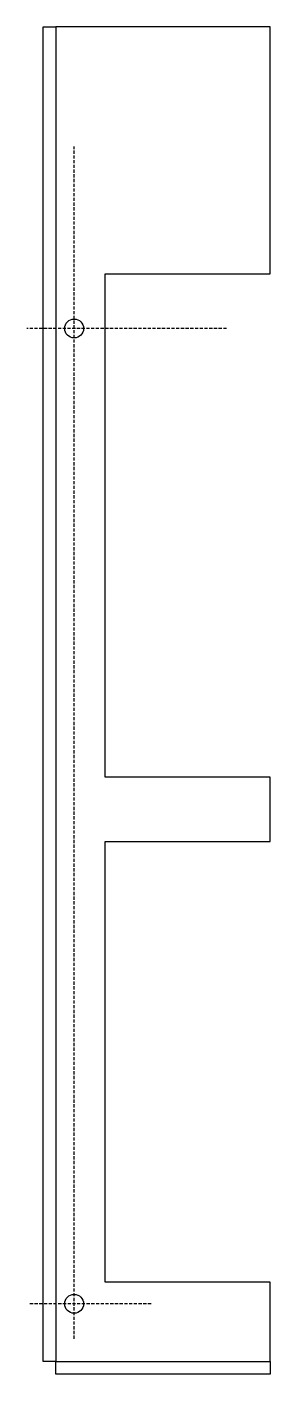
# Model space of a CAD drawing. Header units: millimetres. Extents: x -75 to -36, y 0 to 214.
import ezdxf

# ---------------------------------------------------------------- set-up
doc = ezdxf.new("R2010")
doc.units = ezdxf.units.MM
doc.linetypes.add('DASHED', pattern=[0.75, 0.5, -0.25])
doc.layers.get('0').update_dxf_attribs({"linetype": 'CONTINUOUS'})

msp = doc.modelspace()

# ---------------------------------------------------------------- linework, layer by layer
at = {"linetype": 'DASHED'}
for p, q in [((-67.1, 5.6), (-67.1, 195.01)), ((-42.91, 166.1), (-74.59, 166.1)), ((-54.88, 11.16), (-74.12, 11.16))]:
    msp.add_line(p, q, dxfattribs=at)
for points in [[(-72, 214), (-70, 214), (-70, 2), (-72, 2)], [(-36, 174.8), (-36, 214), (-70, 214), (-70, 2), (-36, 2), (-36, 14.6), (-62.2, 14.6), (-62.2, 84.6), (-36, 84.6), (-36, 94.8), (-62.2, 94.8), (-62.2, 174.8)], [(-36, 2), (-36, 0), (-70, 0), (-70, 2)]]:
    msp.add_lwpolyline(points, close=True)
for centre in [(-67.1, 166.1), (-67.1, 11.16)]:
    msp.add_circle(centre, 1.5)

doc.saveas('drawing.dxf')
